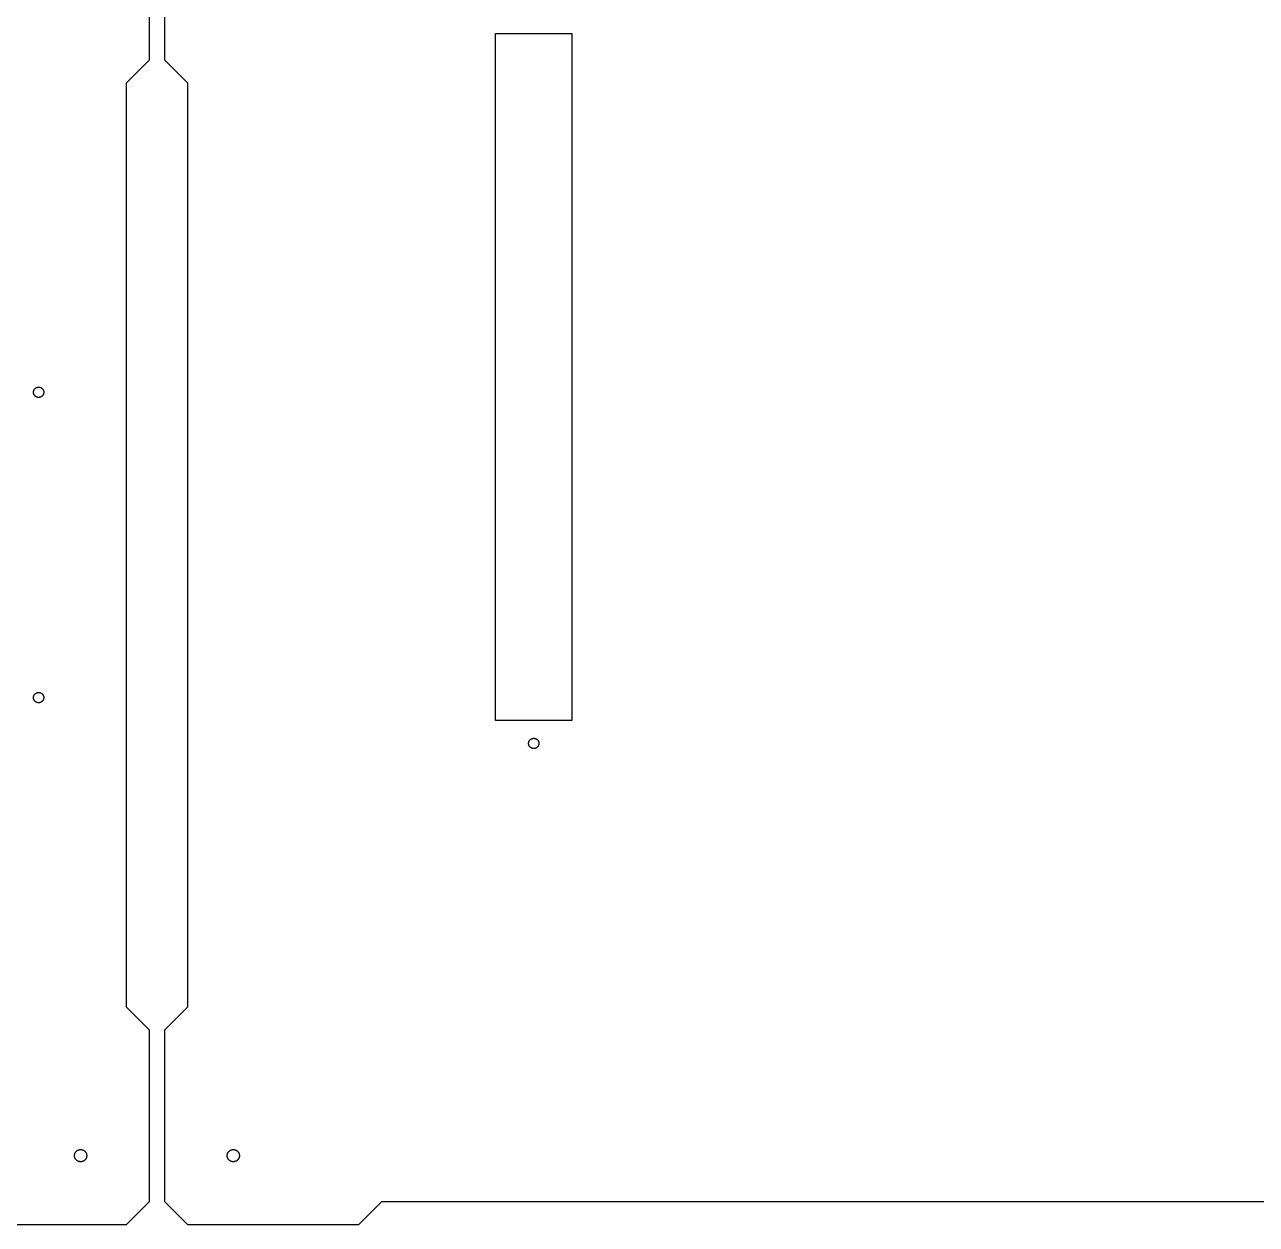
# Model space of a CAD drawing. Header units: metres. Extents: x 4 to 972, y 4 to 512.
# Drawn here: x 327.3 to 650, y 4 to 318.3 of the extents above; entities that cross this region are included whole.
import ezdxf

# ---------------------------------------------------------------- set-up
doc = ezdxf.new("R2010")
doc.units = ezdxf.units.M

msp = doc.modelspace()

# ---------------------------------------------------------------- linework, layer by layer
for p, q in [((360, 309.088), (360, 354)), ((364, 354), (364, 309.088)), ((450.699, 136), (450.699, 316)), ((450.699, 316), (470.699, 316)), ((470.699, 316), (470.699, 136)), ((354, 303.088), (360, 309.088)), ((364, 309.088), (370, 303.088)), ((354, 60.9117), (354, 303.088)), ((370, 303.088), (370, 60.9117)), ((329.809, 222.637), (329.842, 222.694)), ((329.842, 222.694), (329.877, 222.75)), ((329.877, 222.75), (329.915, 222.804)), ((329.915, 222.804), (329.956, 222.857)), ((329.956, 222.857), (329.999, 222.907)), ((329.999, 222.907), (330.045, 222.955)), ((330.045, 222.955), (330.093, 223.001)), ((330.093, 223.001), (330.143, 223.044)), ((330.143, 223.044), (330.196, 223.085)), ((330.196, 223.085), (330.25, 223.123)), ((330.25, 223.123), (330.306, 223.158)), ((330.306, 223.158), (330.363, 223.191)), ((330.363, 223.191), (330.423, 223.221)), ((330.423, 223.221), (330.483, 223.248)), ((330.483, 223.248), (330.545, 223.271)), ((330.545, 223.271), (330.608, 223.292)), ((330.608, 223.292), (330.672, 223.31)), ((330.672, 223.31), (330.737, 223.324)), ((330.737, 223.324), (330.802, 223.336)), ((330.802, 223.336), (330.868, 223.344)), ((330.868, 223.344), (330.934, 223.349)), ((330.934, 223.349), (331, 223.35)), ((331, 223.35), (331.066, 223.349)), ((331.066, 223.349), (331.132, 223.344)), ((331.132, 223.344), (331.198, 223.336)), ((331.198, 223.336), (331.263, 223.324)), ((331.263, 223.324), (331.328, 223.31)), ((331.328, 223.31), (331.392, 223.292)), ((331.392, 223.292), (331.455, 223.271)), ((331.455, 223.271), (331.517, 223.248)), ((331.517, 223.248), (331.577, 223.221)), ((331.577, 223.221), (331.637, 223.191)), ((331.637, 223.191), (331.694, 223.158)), ((331.694, 223.158), (331.75, 223.123)), ((331.75, 223.123), (331.804, 223.085)), ((331.804, 223.085), (331.857, 223.044)), ((331.857, 223.044), (331.907, 223.001)), ((331.907, 223.001), (331.955, 222.955)), ((331.955, 222.955), (332.001, 222.907)), ((332.001, 222.907), (332.044, 222.857)), ((332.044, 222.857), (332.085, 222.804)), ((332.085, 222.804), (332.123, 222.75)), ((332.123, 222.75), (332.158, 222.694)), ((332.158, 222.694), (332.191, 222.637)), ((329.65, 222), (329.651, 222.066)), ((329.651, 221.934), (329.65, 222)), ((329.651, 222.066), (329.656, 222.132)), ((329.656, 221.868), (329.651, 221.934)), ((329.656, 222.132), (329.664, 222.198)), ((329.664, 221.802), (329.656, 221.868)), ((329.664, 222.198), (329.676, 222.263)), ((329.676, 221.737), (329.664, 221.802)), ((329.676, 222.263), (329.69, 222.328)), ((329.69, 221.672), (329.676, 221.737)), ((329.69, 222.328), (329.708, 222.392)), ((329.708, 221.608), (329.69, 221.672)), ((329.708, 222.392), (329.729, 222.455)), ((329.729, 221.545), (329.708, 221.608)), ((329.729, 222.455), (329.752, 222.517)), ((329.752, 221.483), (329.729, 221.545)), ((329.752, 222.517), (329.779, 222.577)), ((329.779, 221.423), (329.752, 221.483)), ((329.779, 222.577), (329.809, 222.637)), ((329.809, 221.363), (329.779, 221.423)), ((329.842, 221.306), (329.809, 221.363)), ((329.877, 221.25), (329.842, 221.306)), ((329.915, 221.196), (329.877, 221.25)), ((329.956, 221.143), (329.915, 221.196)), ((329.999, 221.093), (329.956, 221.143)), ((330.045, 221.045), (329.999, 221.093)), ((330.093, 220.999), (330.045, 221.045)), ((330.143, 220.956), (330.093, 220.999)), ((330.196, 220.915), (330.143, 220.956)), ((330.25, 220.877), (330.196, 220.915)), ((330.306, 220.842), (330.25, 220.877)), ((330.363, 220.809), (330.306, 220.842)), ((330.423, 220.779), (330.363, 220.809)), ((330.483, 220.752), (330.423, 220.779)), ((330.545, 220.729), (330.483, 220.752)), ((330.608, 220.708), (330.545, 220.729)), ((330.672, 220.69), (330.608, 220.708)), ((330.737, 220.676), (330.672, 220.69)), ((330.802, 220.664), (330.737, 220.676)), ((330.868, 220.656), (330.802, 220.664)), ((330.934, 220.651), (330.868, 220.656)), ((331, 220.65), (330.934, 220.651)), ((331.066, 220.651), (331, 220.65)), ((331.132, 220.656), (331.066, 220.651)), ((331.198, 220.664), (331.132, 220.656)), ((331.263, 220.676), (331.198, 220.664)), ((331.328, 220.69), (331.263, 220.676)), ((331.392, 220.708), (331.328, 220.69)), ((331.455, 220.729), (331.392, 220.708)), ((331.517, 220.752), (331.455, 220.729)), ((331.577, 220.779), (331.517, 220.752)), ((331.637, 220.809), (331.577, 220.779)), ((331.694, 220.842), (331.637, 220.809)), ((331.75, 220.877), (331.694, 220.842)), ((331.804, 220.915), (331.75, 220.877)), ((331.857, 220.956), (331.804, 220.915)), ((331.907, 220.999), (331.857, 220.956)), ((331.955, 221.045), (331.907, 220.999)), ((332.001, 221.093), (331.955, 221.045)), ((332.044, 221.143), (332.001, 221.093)), ((332.085, 221.196), (332.044, 221.143)), ((332.123, 221.25), (332.085, 221.196)), ((332.158, 221.306), (332.123, 221.25)), ((332.191, 221.363), (332.158, 221.306)), ((332.191, 222.637), (332.221, 222.577)), ((332.221, 221.423), (332.191, 221.363)), ((332.221, 222.577), (332.248, 222.517)), ((332.248, 221.483), (332.221, 221.423)), ((332.248, 222.517), (332.271, 222.455)), ((332.271, 221.545), (332.248, 221.483)), ((332.271, 222.455), (332.292, 222.392)), ((332.292, 221.608), (332.271, 221.545)), ((332.292, 222.392), (332.31, 222.328)), ((332.31, 221.672), (332.292, 221.608)), ((332.31, 222.328), (332.324, 222.263)), ((332.324, 221.737), (332.31, 221.672)), ((332.324, 222.263), (332.336, 222.198)), ((332.336, 221.802), (332.324, 221.737)), ((332.336, 222.198), (332.344, 222.132)), ((332.344, 221.868), (332.336, 221.802)), ((332.344, 222.132), (332.349, 222.066)), ((332.349, 221.934), (332.344, 221.868)), ((332.349, 222.066), (332.35, 222)), ((332.35, 222), (332.349, 221.934)), ((329.65, 142), (329.651, 142.066)), ((329.651, 141.934), (329.65, 142)), ((329.651, 142.066), (329.656, 142.132)), ((329.656, 142.132), (329.664, 142.198)), ((329.664, 142.198), (329.676, 142.263)), ((329.676, 142.263), (329.69, 142.328)), ((329.69, 142.328), (329.708, 142.392)), ((329.708, 142.392), (329.729, 142.455)), ((329.729, 142.455), (329.752, 142.517)), ((329.752, 142.517), (329.779, 142.577)), ((329.779, 142.577), (329.809, 142.637)), ((329.809, 142.637), (329.842, 142.694)), ((329.842, 142.694), (329.877, 142.75)), ((329.877, 142.75), (329.915, 142.804)), ((329.915, 142.804), (329.956, 142.857)), ((329.956, 142.857), (329.999, 142.907)), ((329.999, 142.907), (330.045, 142.955)), ((330.045, 142.955), (330.093, 143.001)), ((330.093, 143.001), (330.143, 143.044)), ((330.143, 143.044), (330.196, 143.085)), ((330.196, 143.085), (330.25, 143.123)), ((330.25, 143.123), (330.306, 143.158)), ((330.306, 143.158), (330.363, 143.191)), ((330.363, 143.191), (330.423, 143.221)), ((330.423, 143.221), (330.483, 143.248)), ((330.483, 143.248), (330.545, 143.271)), ((330.545, 143.271), (330.608, 143.292)), ((330.608, 143.292), (330.672, 143.31)), ((330.672, 143.31), (330.737, 143.324)), ((330.737, 143.324), (330.802, 143.336)), ((330.802, 143.336), (330.868, 143.344)), ((330.868, 143.344), (330.934, 143.349)), ((330.934, 143.349), (331, 143.35)), ((331, 143.35), (331.066, 143.349)), ((331.066, 143.349), (331.132, 143.344)), ((331.132, 143.344), (331.198, 143.336)), ((331.198, 143.336), (331.263, 143.324)), ((331.263, 143.324), (331.328, 143.31)), ((331.328, 143.31), (331.392, 143.292)), ((331.392, 143.292), (331.455, 143.271)), ((331.455, 143.271), (331.517, 143.248)), ((331.517, 143.248), (331.577, 143.221)), ((331.577, 143.221), (331.637, 143.191)), ((331.637, 143.191), (331.694, 143.158)), ((331.694, 143.158), (331.75, 143.123)), ((331.75, 143.123), (331.804, 143.085)), ((331.804, 143.085), (331.857, 143.044)), ((331.857, 143.044), (331.907, 143.001)), ((331.907, 143.001), (331.955, 142.955)), ((331.955, 142.955), (332.001, 142.907)), ((332.001, 142.907), (332.044, 142.857)), ((332.044, 142.857), (332.085, 142.804)), ((332.085, 142.804), (332.123, 142.75)), ((332.123, 142.75), (332.158, 142.694)), ((332.158, 142.694), (332.191, 142.637)), ((332.191, 142.637), (332.221, 142.577)), ((332.221, 142.577), (332.248, 142.517)), ((332.248, 142.517), (332.271, 142.455)), ((332.271, 142.455), (332.292, 142.392)), ((332.292, 142.392), (332.31, 142.328)), ((332.31, 142.328), (332.324, 142.263)), ((332.324, 142.263), (332.336, 142.198)), ((332.336, 142.198), (332.344, 142.132)), ((332.344, 142.132), (332.349, 142.066)), ((332.349, 142.066), (332.35, 142)), ((332.35, 142), (332.349, 141.934)), ((329.656, 141.868), (329.651, 141.934)), ((329.664, 141.802), (329.656, 141.868)), ((329.676, 141.737), (329.664, 141.802)), ((329.69, 141.672), (329.676, 141.737)), ((329.708, 141.608), (329.69, 141.672)), ((329.729, 141.545), (329.708, 141.608)), ((329.752, 141.483), (329.729, 141.545)), ((329.779, 141.423), (329.752, 141.483)), ((329.809, 141.363), (329.779, 141.423)), ((329.842, 141.306), (329.809, 141.363)), ((329.877, 141.25), (329.842, 141.306)), ((329.915, 141.196), (329.877, 141.25)), ((329.956, 141.143), (329.915, 141.196)), ((329.999, 141.093), (329.956, 141.143)), ((330.045, 141.045), (329.999, 141.093)), ((330.093, 140.999), (330.045, 141.045)), ((330.143, 140.956), (330.093, 140.999)), ((330.196, 140.915), (330.143, 140.956)), ((330.25, 140.877), (330.196, 140.915)), ((330.306, 140.842), (330.25, 140.877)), ((330.363, 140.809), (330.306, 140.842)), ((330.423, 140.779), (330.363, 140.809)), ((330.483, 140.752), (330.423, 140.779)), ((330.545, 140.729), (330.483, 140.752)), ((330.608, 140.708), (330.545, 140.729)), ((330.672, 140.69), (330.608, 140.708)), ((330.737, 140.676), (330.672, 140.69)), ((330.802, 140.664), (330.737, 140.676)), ((330.868, 140.656), (330.802, 140.664)), ((330.934, 140.651), (330.868, 140.656)), ((331, 140.65), (330.934, 140.651)), ((331.066, 140.651), (331, 140.65)), ((331.132, 140.656), (331.066, 140.651)), ((331.198, 140.664), (331.132, 140.656)), ((331.263, 140.676), (331.198, 140.664)), ((331.328, 140.69), (331.263, 140.676)), ((331.392, 140.708), (331.328, 140.69)), ((331.455, 140.729), (331.392, 140.708)), ((331.517, 140.752), (331.455, 140.729)), ((331.577, 140.779), (331.517, 140.752)), ((331.637, 140.809), (331.577, 140.779)), ((331.694, 140.842), (331.637, 140.809)), ((331.75, 140.877), (331.694, 140.842)), ((331.804, 140.915), (331.75, 140.877)), ((331.857, 140.956), (331.804, 140.915)), ((331.907, 140.999), (331.857, 140.956)), ((331.955, 141.045), (331.907, 140.999)), ((332.001, 141.093), (331.955, 141.045)), ((332.044, 141.143), (332.001, 141.093)), ((332.085, 141.196), (332.044, 141.143)), ((332.123, 141.25), (332.085, 141.196)), ((332.158, 141.306), (332.123, 141.25)), ((332.191, 141.363), (332.158, 141.306)), ((332.221, 141.423), (332.191, 141.363)), ((332.248, 141.483), (332.221, 141.423)), ((332.271, 141.545), (332.248, 141.483)), ((332.292, 141.608), (332.271, 141.545)), ((332.31, 141.672), (332.292, 141.608)), ((332.324, 141.737), (332.31, 141.672)), ((332.336, 141.802), (332.324, 141.737)), ((332.344, 141.868), (332.336, 141.802)), ((332.349, 141.934), (332.344, 141.868)), ((470.699, 136), (450.699, 136)), ((459.349, 130), (459.351, 130.066)), ((459.351, 129.934), (459.349, 130)), ((459.351, 130.066), (459.355, 130.132)), ((459.355, 129.868), (459.351, 129.934)), ((459.355, 130.132), (459.364, 130.198)), ((459.364, 129.802), (459.355, 129.868)), ((459.364, 130.198), (459.375, 130.263)), ((459.375, 129.737), (459.364, 129.802)), ((459.375, 130.263), (459.389, 130.328)), ((459.389, 129.672), (459.375, 129.737)), ((459.389, 130.328), (459.407, 130.392)), ((459.407, 129.608), (459.389, 129.672)), ((459.407, 130.392), (459.428, 130.455)), ((459.428, 129.545), (459.407, 129.608)), ((459.428, 130.455), (459.452, 130.517)), ((459.452, 129.483), (459.428, 129.545)), ((459.452, 130.517), (459.479, 130.577)), ((459.479, 129.423), (459.452, 129.483)), ((459.479, 130.577), (459.508, 130.637)), ((459.508, 129.363), (459.479, 129.423)), ((459.508, 130.637), (459.541, 130.694)), ((459.541, 129.306), (459.508, 129.363)), ((459.541, 130.694), (459.577, 130.75)), ((459.577, 129.25), (459.541, 129.306)), ((459.577, 130.75), (459.615, 130.804)), ((459.615, 129.196), (459.577, 129.25)), ((459.615, 130.804), (459.655, 130.857)), ((459.655, 129.143), (459.615, 129.196)), ((459.655, 130.857), (459.699, 130.907)), ((459.699, 129.093), (459.655, 129.143)), ((459.699, 130.907), (459.744, 130.955)), ((459.744, 129.045), (459.699, 129.093)), ((459.744, 130.955), (459.792, 131.001)), ((459.792, 131.001), (459.843, 131.044)), ((459.843, 131.044), (459.895, 131.085)), ((459.895, 131.085), (459.949, 131.123)), ((459.949, 131.123), (460.005, 131.158)), ((460.005, 131.158), (460.063, 131.191)), ((460.063, 131.191), (460.122, 131.221)), ((460.122, 131.221), (460.183, 131.248)), ((460.183, 131.248), (460.244, 131.271)), ((460.244, 131.271), (460.307, 131.292)), ((460.307, 131.292), (460.371, 131.31)), ((460.371, 131.31), (460.436, 131.324)), ((460.436, 131.324), (460.501, 131.336)), ((460.501, 131.336), (460.567, 131.344)), ((460.567, 131.344), (460.633, 131.349)), ((460.633, 131.349), (460.699, 131.35)), ((460.699, 131.35), (460.766, 131.349)), ((460.766, 131.349), (460.832, 131.344)), ((460.832, 131.344), (460.897, 131.336)), ((460.897, 131.336), (460.963, 131.324)), ((460.963, 131.324), (461.027, 131.31)), ((461.027, 131.31), (461.091, 131.292)), ((461.091, 131.292), (461.154, 131.271)), ((461.154, 131.271), (461.216, 131.248)), ((461.216, 131.248), (461.277, 131.221)), ((461.277, 131.221), (461.336, 131.191)), ((461.336, 131.191), (461.394, 131.158)), ((461.394, 131.158), (461.45, 131.123)), ((461.45, 131.123), (461.504, 131.085)), ((461.504, 131.085), (461.556, 131.044)), ((461.556, 131.044), (461.606, 131.001)), ((461.606, 131.001), (461.654, 130.955)), ((461.654, 130.955), (461.7, 130.907)), ((461.7, 129.093), (461.654, 129.045)), ((461.7, 130.907), (461.743, 130.857)), ((461.743, 129.143), (461.7, 129.093)), ((461.743, 130.857), (461.784, 130.804)), ((461.784, 129.196), (461.743, 129.143)), ((461.784, 130.804), (461.822, 130.75)), ((461.822, 129.25), (461.784, 129.196)), ((461.822, 130.75), (461.858, 130.694)), ((461.858, 129.306), (461.822, 129.25)), ((461.858, 130.694), (461.89, 130.637)), ((461.89, 129.363), (461.858, 129.306)), ((461.89, 130.637), (461.92, 130.577)), ((461.92, 129.423), (461.89, 129.363)), ((461.92, 130.577), (461.947, 130.517)), ((461.947, 129.483), (461.92, 129.423)), ((461.947, 130.517), (461.971, 130.455)), ((461.971, 129.545), (461.947, 129.483)), ((461.971, 130.455), (461.992, 130.392)), ((461.992, 129.608), (461.971, 129.545)), ((461.992, 130.392), (462.009, 130.328)), ((462.009, 129.672), (461.992, 129.608)), ((462.009, 130.328), (462.024, 130.263)), ((462.024, 129.737), (462.009, 129.672)), ((462.024, 130.263), (462.035, 130.198)), ((462.035, 129.802), (462.024, 129.737)), ((462.035, 130.198), (462.043, 130.132)), ((462.043, 129.868), (462.035, 129.802)), ((462.043, 130.132), (462.048, 130.066)), ((462.048, 129.934), (462.043, 129.868)), ((462.048, 130.066), (462.05, 130)), ((462.05, 130), (462.048, 129.934)), ((459.792, 128.999), (459.744, 129.045)), ((459.843, 128.956), (459.792, 128.999)), ((459.895, 128.915), (459.843, 128.956)), ((459.949, 128.877), (459.895, 128.915)), ((460.005, 128.842), (459.949, 128.877)), ((460.063, 128.809), (460.005, 128.842)), ((460.122, 128.779), (460.063, 128.809)), ((460.183, 128.752), (460.122, 128.779)), ((460.244, 128.729), (460.183, 128.752)), ((460.307, 128.708), (460.244, 128.729)), ((460.371, 128.69), (460.307, 128.708)), ((460.436, 128.676), (460.371, 128.69)), ((460.501, 128.664), (460.436, 128.676)), ((460.567, 128.656), (460.501, 128.664)), ((460.633, 128.651), (460.567, 128.656)), ((460.699, 128.65), (460.633, 128.651)), ((460.766, 128.651), (460.699, 128.65)), ((460.832, 128.656), (460.766, 128.651)), ((460.897, 128.664), (460.832, 128.656)), ((460.963, 128.676), (460.897, 128.664)), ((461.027, 128.69), (460.963, 128.676)), ((461.091, 128.708), (461.027, 128.69)), ((461.154, 128.729), (461.091, 128.708)), ((461.216, 128.752), (461.154, 128.729)), ((461.277, 128.779), (461.216, 128.752)), ((461.336, 128.809), (461.277, 128.779)), ((461.394, 128.842), (461.336, 128.809)), ((461.45, 128.877), (461.394, 128.842)), ((461.504, 128.915), (461.45, 128.877)), ((461.556, 128.956), (461.504, 128.915)), ((461.606, 128.999), (461.556, 128.956)), ((461.654, 129.045), (461.606, 128.999)), ((360, 54.9117), (354, 60.9117)), ((370, 60.9117), (364, 54.9117)), ((360, 10), (360, 54.9117)), ((364, 54.9117), (364, 10)), ((340.493, 22.5392), (340.521, 22.6125)), ((340.521, 22.6125), (340.553, 22.6843)), ((340.553, 22.6843), (340.589, 22.7544)), ((340.589, 22.7544), (340.627, 22.8228)), ((340.627, 22.8228), (340.669, 22.8892)), ((340.669, 22.8892), (340.715, 22.9534)), ((340.715, 22.9534), (340.763, 23.0153)), ((340.763, 23.0153), (340.814, 23.0748)), ((340.814, 23.0748), (340.868, 23.1317)), ((340.868, 23.1317), (340.925, 23.1859)), ((340.925, 23.1859), (340.985, 23.2372)), ((340.985, 23.2372), (341.047, 23.2855)), ((341.047, 23.2855), (341.111, 23.3307)), ((341.111, 23.3307), (341.177, 23.3727)), ((341.177, 23.3727), (341.246, 23.4115)), ((341.246, 23.4115), (341.316, 23.4468)), ((341.316, 23.4468), (341.388, 23.4786)), ((341.388, 23.4786), (341.461, 23.5069)), ((341.461, 23.5069), (341.535, 23.5315)), ((341.535, 23.5315), (341.611, 23.5525)), ((341.611, 23.5525), (341.688, 23.5697)), ((341.688, 23.5697), (341.765, 23.5831)), ((341.765, 23.5831), (341.843, 23.5927)), ((341.843, 23.5927), (341.921, 23.5985)), ((341.921, 23.5985), (342, 23.6004)), ((342, 23.6004), (342.079, 23.5985)), ((342.079, 23.5985), (342.157, 23.5927)), ((342.157, 23.5927), (342.235, 23.5831)), ((342.235, 23.5831), (342.312, 23.5697)), ((342.312, 23.5697), (342.389, 23.5525)), ((342.389, 23.5525), (342.465, 23.5315)), ((342.465, 23.5315), (342.539, 23.5069)), ((342.539, 23.5069), (342.612, 23.4786)), ((342.612, 23.4786), (342.684, 23.4468)), ((342.684, 23.4468), (342.754, 23.4115)), ((342.754, 23.4115), (342.823, 23.3727)), ((342.823, 23.3727), (342.889, 23.3307)), ((342.889, 23.3307), (342.953, 23.2855)), ((342.953, 23.2855), (343.015, 23.2372)), ((343.015, 23.2372), (343.075, 23.1859)), ((343.075, 23.1859), (343.132, 23.1317)), ((343.132, 23.1317), (343.186, 23.0748)), ((343.186, 23.0748), (343.237, 23.0153)), ((343.237, 23.0153), (343.285, 22.9534)), ((343.285, 22.9534), (343.331, 22.8892)), ((343.331, 22.8892), (343.373, 22.8228)), ((343.373, 22.8228), (343.411, 22.7544)), ((343.411, 22.7544), (343.447, 22.6843)), ((343.447, 22.6843), (343.479, 22.6125)), ((343.479, 22.6125), (343.507, 22.5392)), ((380.493, 22.5392), (380.521, 22.6125)), ((380.521, 22.6125), (380.553, 22.6843)), ((380.553, 22.6843), (380.589, 22.7544)), ((380.589, 22.7544), (380.627, 22.8228)), ((380.627, 22.8228), (380.669, 22.8892)), ((380.669, 22.8892), (380.715, 22.9534)), ((380.715, 22.9534), (380.763, 23.0153)), ((380.763, 23.0153), (380.814, 23.0748)), ((380.814, 23.0748), (380.868, 23.1317)), ((380.868, 23.1317), (380.925, 23.1859)), ((380.925, 23.1859), (380.985, 23.2372)), ((380.985, 23.2372), (381.047, 23.2855)), ((381.047, 23.2855), (381.111, 23.3307)), ((381.111, 23.3307), (381.177, 23.3727)), ((381.177, 23.3727), (381.246, 23.4115)), ((381.246, 23.4115), (381.316, 23.4468)), ((381.316, 23.4468), (381.388, 23.4786)), ((381.388, 23.4786), (381.461, 23.5069)), ((381.461, 23.5069), (381.535, 23.5315)), ((381.535, 23.5315), (381.611, 23.5525)), ((381.611, 23.5525), (381.688, 23.5697)), ((381.688, 23.5697), (381.765, 23.5831)), ((381.765, 23.5831), (381.843, 23.5927)), ((381.843, 23.5927), (381.921, 23.5985)), ((381.921, 23.5985), (382, 23.6004)), ((382, 23.6004), (382.079, 23.5985)), ((382.079, 23.5985), (382.157, 23.5927)), ((382.157, 23.5927), (382.235, 23.5831)), ((382.235, 23.5831), (382.312, 23.5697)), ((382.312, 23.5697), (382.389, 23.5525)), ((382.389, 23.5525), (382.465, 23.5315)), ((382.465, 23.5315), (382.539, 23.5069)), ((382.539, 23.5069), (382.612, 23.4786)), ((382.612, 23.4786), (382.684, 23.4468)), ((382.684, 23.4468), (382.754, 23.4115)), ((382.754, 23.4115), (382.823, 23.3727)), ((382.823, 23.3727), (382.889, 23.3307)), ((382.889, 23.3307), (382.953, 23.2855)), ((382.953, 23.2855), (383.015, 23.2372)), ((383.015, 23.2372), (383.075, 23.1859)), ((383.075, 23.1859), (383.132, 23.1317)), ((383.132, 23.1317), (383.186, 23.0748)), ((383.186, 23.0748), (383.237, 23.0153)), ((383.237, 23.0153), (383.285, 22.9534)), ((383.285, 22.9534), (383.331, 22.8892)), ((383.331, 22.8892), (383.373, 22.8228)), ((383.373, 22.8228), (383.411, 22.7544)), ((383.411, 22.7544), (383.447, 22.6843)), ((383.447, 22.6843), (383.479, 22.6125)), ((383.479, 22.6125), (383.507, 22.5392)), ((340.4, 22), (340.401, 22.0785)), ((340.401, 21.9215), (340.4, 22)), ((340.401, 22.0785), (340.407, 22.1569)), ((340.407, 21.8431), (340.401, 21.9215)), ((340.407, 22.1569), (340.417, 22.2348)), ((340.417, 21.7652), (340.407, 21.8431)), ((340.417, 22.2348), (340.43, 22.3122)), ((340.43, 21.6878), (340.417, 21.7652)), ((340.43, 22.3122), (340.448, 22.3889)), ((340.448, 21.6111), (340.43, 21.6878)), ((340.448, 22.3889), (340.468, 22.4646)), ((340.468, 21.5354), (340.448, 21.6111)), ((340.468, 22.4646), (340.493, 22.5392)), ((340.493, 21.4608), (340.468, 21.5354)), ((340.521, 21.3875), (340.493, 21.4608)), ((340.553, 21.3157), (340.521, 21.3875)), ((340.589, 21.2455), (340.553, 21.3157)), ((340.627, 21.1772), (340.589, 21.2455)), ((340.669, 21.1108), (340.627, 21.1772)), ((340.715, 21.0466), (340.669, 21.1108)), ((340.763, 20.9847), (340.715, 21.0466)), ((340.814, 20.9252), (340.763, 20.9847)), ((340.868, 20.8683), (340.814, 20.9252)), ((340.925, 20.8141), (340.868, 20.8683)), ((340.985, 20.7628), (340.925, 20.8141)), ((341.047, 20.7145), (340.985, 20.7628)), ((341.111, 20.6693), (341.047, 20.7145)), ((341.177, 20.6272), (341.111, 20.6693)), ((341.246, 20.5885), (341.177, 20.6272)), ((341.316, 20.5532), (341.246, 20.5885)), ((341.388, 20.5214), (341.316, 20.5532)), ((341.461, 20.4931), (341.388, 20.5214)), ((341.535, 20.4685), (341.461, 20.4931)), ((341.611, 20.4475), (341.535, 20.4685)), ((341.688, 20.4303), (341.611, 20.4475)), ((341.765, 20.4169), (341.688, 20.4303)), ((341.843, 20.4072), (341.765, 20.4169)), ((341.921, 20.4015), (341.843, 20.4072)), ((342, 20.3995), (341.921, 20.4015)), ((342.079, 20.4015), (342, 20.3995)), ((342.157, 20.4072), (342.079, 20.4015)), ((342.235, 20.4169), (342.157, 20.4072)), ((342.312, 20.4303), (342.235, 20.4169)), ((342.389, 20.4475), (342.312, 20.4303)), ((342.465, 20.4685), (342.389, 20.4475)), ((342.539, 20.4931), (342.465, 20.4685)), ((342.612, 20.5214), (342.539, 20.4931)), ((342.684, 20.5532), (342.612, 20.5214)), ((342.754, 20.5885), (342.684, 20.5532)), ((342.823, 20.6272), (342.754, 20.5885)), ((342.889, 20.6693), (342.823, 20.6272)), ((342.953, 20.7145), (342.889, 20.6693)), ((343.015, 20.7628), (342.953, 20.7145)), ((343.075, 20.8141), (343.015, 20.7628)), ((343.132, 20.8683), (343.075, 20.8141)), ((343.186, 20.9252), (343.132, 20.8683)), ((343.237, 20.9847), (343.186, 20.9252)), ((343.285, 21.0466), (343.237, 20.9847)), ((343.331, 21.1108), (343.285, 21.0466)), ((343.373, 21.1772), (343.331, 21.1108)), ((343.411, 21.2455), (343.373, 21.1772)), ((343.447, 21.3157), (343.411, 21.2455)), ((343.479, 21.3875), (343.447, 21.3157)), ((343.507, 21.4608), (343.479, 21.3875)), ((343.507, 22.5392), (343.532, 22.4646)), ((343.532, 21.5354), (343.507, 21.4608)), ((343.532, 22.4646), (343.552, 22.3889)), ((343.552, 21.6111), (343.532, 21.5354)), ((343.552, 22.3889), (343.57, 22.3122)), ((343.57, 21.6878), (343.552, 21.6111)), ((343.57, 22.3122), (343.583, 22.2348)), ((343.583, 21.7652), (343.57, 21.6878)), ((343.583, 22.2348), (343.593, 22.1569)), ((343.593, 21.8431), (343.583, 21.7652)), ((343.593, 22.1569), (343.599, 22.0785)), ((343.599, 21.9215), (343.593, 21.8431)), ((343.599, 22.0785), (343.6, 22)), ((343.6, 22), (343.599, 21.9215)), ((380.4, 22), (380.401, 22.0785)), ((380.401, 21.9215), (380.4, 22)), ((380.401, 22.0785), (380.407, 22.1569)), ((380.407, 21.8431), (380.401, 21.9215)), ((380.407, 22.1569), (380.417, 22.2348)), ((380.417, 21.7652), (380.407, 21.8431)), ((380.417, 22.2348), (380.43, 22.3122)), ((380.43, 21.6878), (380.417, 21.7652)), ((380.43, 22.3122), (380.448, 22.3889)), ((380.448, 21.6111), (380.43, 21.6878)), ((380.448, 22.3889), (380.468, 22.4646)), ((380.468, 21.5354), (380.448, 21.6111)), ((380.468, 22.4646), (380.493, 22.5392)), ((380.493, 21.4608), (380.468, 21.5354)), ((380.521, 21.3875), (380.493, 21.4608)), ((380.553, 21.3157), (380.521, 21.3875)), ((380.589, 21.2455), (380.553, 21.3157)), ((380.627, 21.1772), (380.589, 21.2455)), ((380.669, 21.1108), (380.627, 21.1772)), ((380.715, 21.0466), (380.669, 21.1108)), ((380.763, 20.9847), (380.715, 21.0466)), ((380.814, 20.9252), (380.763, 20.9847)), ((380.868, 20.8683), (380.814, 20.9252)), ((380.925, 20.8141), (380.868, 20.8683)), ((380.985, 20.7628), (380.925, 20.8141)), ((381.047, 20.7145), (380.985, 20.7628)), ((381.111, 20.6693), (381.047, 20.7145)), ((381.177, 20.6272), (381.111, 20.6693)), ((381.246, 20.5885), (381.177, 20.6272)), ((381.316, 20.5532), (381.246, 20.5885)), ((381.388, 20.5214), (381.316, 20.5532)), ((381.461, 20.4931), (381.388, 20.5214)), ((381.535, 20.4685), (381.461, 20.4931)), ((381.611, 20.4475), (381.535, 20.4685)), ((381.688, 20.4303), (381.611, 20.4475)), ((381.765, 20.4169), (381.688, 20.4303)), ((381.843, 20.4072), (381.765, 20.4169)), ((381.921, 20.4015), (381.843, 20.4072)), ((382, 20.3995), (381.921, 20.4015)), ((382.079, 20.4015), (382, 20.3995)), ((382.157, 20.4072), (382.079, 20.4015)), ((382.235, 20.4169), (382.157, 20.4072)), ((382.312, 20.4303), (382.235, 20.4169)), ((382.389, 20.4475), (382.312, 20.4303)), ((382.465, 20.4685), (382.389, 20.4475)), ((382.539, 20.4931), (382.465, 20.4685)), ((382.612, 20.5214), (382.539, 20.4931)), ((382.684, 20.5532), (382.612, 20.5214)), ((382.754, 20.5885), (382.684, 20.5532)), ((382.823, 20.6272), (382.754, 20.5885)), ((382.889, 20.6693), (382.823, 20.6272)), ((382.953, 20.7145), (382.889, 20.6693)), ((383.015, 20.7628), (382.953, 20.7145)), ((383.075, 20.8141), (383.015, 20.7628)), ((383.132, 20.8683), (383.075, 20.8141)), ((383.186, 20.9252), (383.132, 20.8683)), ((383.237, 20.9847), (383.186, 20.9252)), ((383.285, 21.0466), (383.237, 20.9847)), ((383.331, 21.1108), (383.285, 21.0466)), ((383.373, 21.1772), (383.331, 21.1108)), ((383.411, 21.2455), (383.373, 21.1772)), ((383.447, 21.3157), (383.411, 21.2455)), ((383.479, 21.3875), (383.447, 21.3157)), ((383.507, 21.4608), (383.479, 21.3875)), ((383.507, 22.5392), (383.532, 22.4646)), ((383.532, 21.5354), (383.507, 21.4608)), ((383.532, 22.4646), (383.552, 22.3889)), ((383.552, 21.6111), (383.532, 21.5354)), ((383.552, 22.3889), (383.57, 22.3122)), ((383.57, 21.6878), (383.552, 21.6111)), ((383.57, 22.3122), (383.583, 22.2348)), ((383.583, 21.7652), (383.57, 21.6878)), ((383.583, 22.2348), (383.593, 22.1569)), ((383.593, 21.8431), (383.583, 21.7652)), ((383.593, 22.1569), (383.599, 22.0785)), ((383.599, 21.9215), (383.593, 21.8431)), ((383.599, 22.0785), (383.6, 22)), ((383.6, 22), (383.599, 21.9215)), ((354, 4), (360, 10)), ((364, 10), (370, 4)), ((414.912, 4), (420.912, 10)), ((420.912, 10), (663.088, 10)), ((309.088, 4), (354, 4)), ((370, 4), (414.912, 4))]:
    msp.add_line(p, q)

doc.saveas('drawing.dxf')
